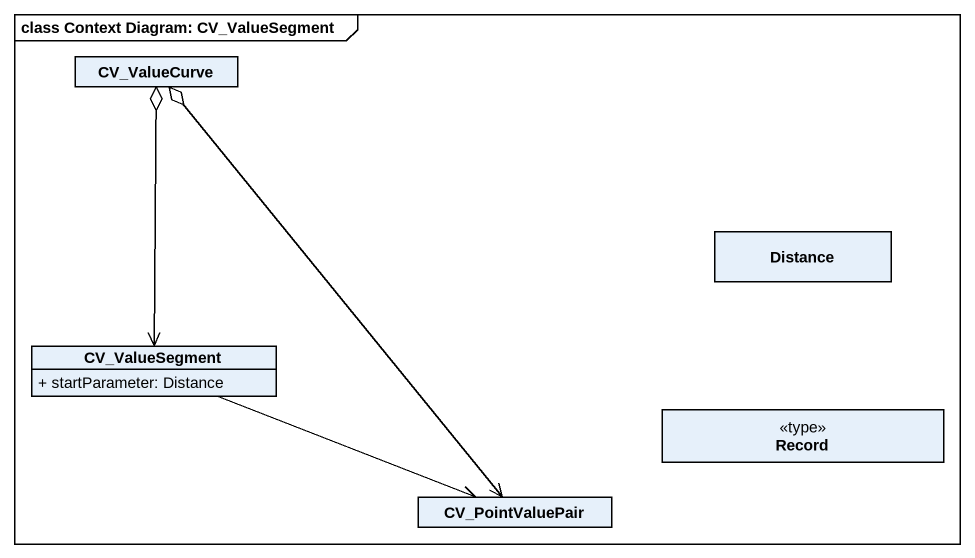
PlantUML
@startuml
mainframe class Context Diagram: CV_ValueSegment
hide circle
hide empty members
skinparam classAttributeIconSize 0
class CV_ValueCurve
class Distance
class CV_ValueSegment {
  + startParameter: Distance
}
class "Record" as Record_ <<type>>
class CV_PointValuePair
CV_ValueCurve o--> CV_PointValuePair
CV_ValueSegment <-up-o CV_ValueCurve
CV_ValueSegment -right-> CV_PointValuePair
@enduml
